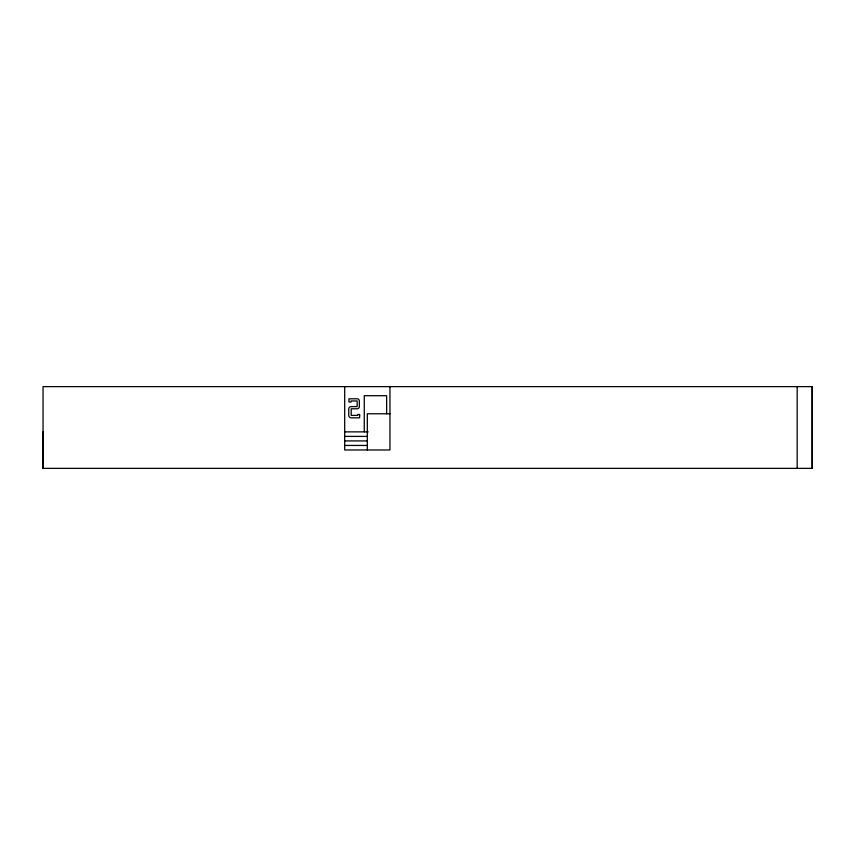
<?xml version="1.0" encoding="UTF-8"?>
<svg xmlns="http://www.w3.org/2000/svg" width="855" height="855" viewBox="0 0 855 855"><rect width="100%" height="100%" fill="white"/><g stroke="black" fill="none" stroke-linecap="round" stroke-linejoin="round"><path stroke-width="1.28" d="M389.944 413.777L367.319 413.777L367.319 449.976M43.049 431.871L42.75 468.369L812.25 468.369L812.25 386.631L43.049 386.631L43.049 468.369M344.693 431.871L368.216 431.871M344.693 436.403L367.319 436.403M344.693 440.924L367.319 440.924M344.693 445.444L367.319 445.444M812.143 386.631L812.143 468.369M797.17 386.631L797.17 468.369M389.944 386.631L389.944 449.976L344.693 449.976L344.693 386.631M386.631 413.788L386.631 395.705L364.273 395.705L364.273 431.871M359.634 415.391L359.613 417.828L351.181 417.828A2.447 2.447 0 0 1 349.984 417.507L349.096 416.62A2.447 2.447 0 0 1 348.755 415.391L348.755 409.053A2.447 2.447 0 0 1 351.202 406.606L357.166 406.606L357.166 400.952L351.052 400.952L351.052 402.01L348.936 402.01L348.936 398.815L357.166 398.772A2.18 2.18 0 0 1 359.335 400.952L359.335 406.606A2.18 2.18 0 0 1 357.166 408.786L351.202 408.786L351.202 415.391L357.679 415.391L357.679 414.483L359.634 414.483L359.634 415.391"/></g></svg>
